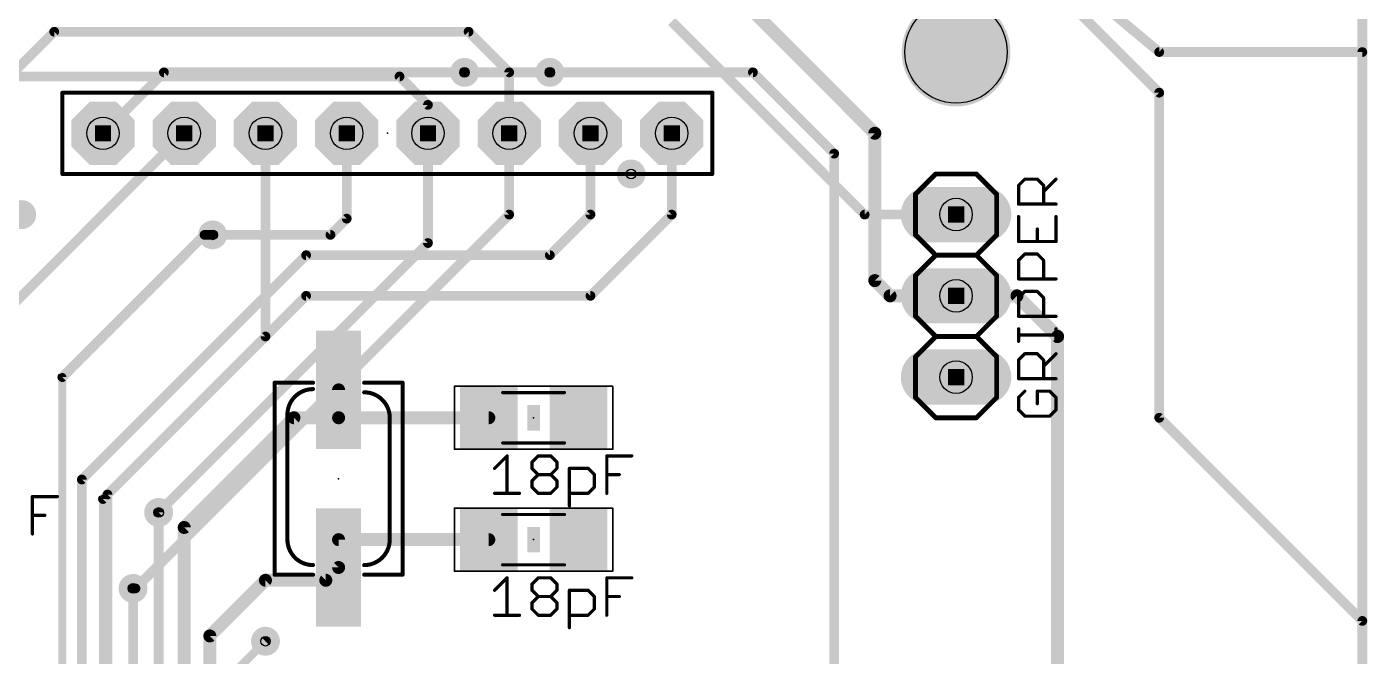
# Model space of a CAD drawing. Extents: x -1 to 156, y 2 to 108.
# Drawn here: x 114.46 to 156.36, y 64.94 to 84.61 of the extents above; entities that cross this region are included whole.
import ezdxf

# ---------------------------------------------------------------- set-up
doc = ezdxf.new("R2010")
doc.units = 0
for name, color, linetype in [('1', 22, 'CONTINUOUS'), ('16', 175, 'CONTINUOUS'), ('17', 82, 'CONTINUOUS'), ('18', 82, 'CONTINUOUS'), ('20', 7, 'CONTINUOUS'), ('21', 253, 'CONTINUOUS'), ('23', 7, 'CONTINUOUS'), ('27', 253, 'CONTINUOUS'), ('29', 253, 'CONTINUOUS'), ('30', 253, 'CONTINUOUS'), ('31', 253, 'CONTINUOUS'), ('35', 253, 'CONTINUOUS'), ('39', 22, 'CONTINUOUS'), ('44', 253, 'CONTINUOUS'), ('51', 253, 'CONTINUOUS')]:
    doc.layers.add(name, color=color, linetype=linetype)

# ---------------------------------------------------------------- blocks, each defined once
blk = doc.blocks.new('RECT')
blk.add_solid([(-0.5, -0.5), (0.5, -0.5), (-0.5, 0.5), (0.5, 0.5)])
blk = doc.blocks.new('OCTAGONP')
at = {"const_width": 0.5}
blk.add_lwpolyline([(-0.25, -0.1036), (-0.25, 0.1036), (-0.1036, 0.25), (0.1036, 0.25), (0.25, 0.1036), (0.25, -0.1036), (0.1036, -0.25), (-0.1036, -0.25), (-0.25, -0.1036), (-0.25, 0.1036)], dxfattribs=at)
blk = doc.blocks.new('LONGP100')
at = {"const_width": 1}
blk.add_lwpolyline([(-0.5, 0), (0.5, 0)], dxfattribs=at)
at = {"const_width": 0.5}
for points in [[(-0.5, 0.25, 1), (-0.5, -0.25)], [(0.5, -0.25, 1), (0.5, 0.25)]]:
    blk.add_lwpolyline(points, format="xyb", dxfattribs=at)
blk = doc.blocks.new('ROUNDV')
at = {"const_width": 0.5}
blk.add_lwpolyline([(0, -0.25, 1), (0, 0.25, 1), (0, -0.25)], format="xyb", dxfattribs=at)

msp = doc.modelspace()

# ---------------------------------------------------------------- linework, layer by layer
at = {"layer": '1'}
for points, const_width in [([(156.21, 105.41), (156.21, 10.16)], 0.3048), ([(140.6525, 78.74), (134.62, 84.7725)], 0.3048), ([(91.567, 83.058), (126.111, 83.058)], 0.3048), ([(126.111, 83.058), (127, 82.169)], 0.3048), ([(130.81, 83.185), (128.143, 83.185)], 0.3048), ([(127, 82.169), (127, 81.28)], 0.3048), ([(119.38, 81.28), (109.22, 71.12)], 0.3048), ([(124.46, 81.28), (124.46, 78.613)], 0.3048), ([(132.08, 81.28), (132.08, 78.74)], 0.3048), ([(134.62, 81.28), (134.62, 78.74)], 0.3048), ([(132.08, 78.74), (130.81, 77.47)], 0.3048), ([(134.62, 78.74), (132.08, 76.2)], 0.3048), ([(143.51, 78.74), (140.6525, 78.74)], 0.3048), ([(124.46, 78.613), (123.952, 78.105)], 0.3048), ([(123.952, 78.105), (120.269, 78.105)], 0.3048), ([(123.19, 77.47), (116.18, 70.46)], 0.3048), ([(130.81, 77.47), (123.19, 77.47)], 0.3048), ([(123.19, 76.2), (116.98, 69.99)], 0.3048), ([(132.08, 76.2), (123.19, 76.2)], 0.3048), ([(145.415, 76.2), (143.51, 76.2)], 0.4064), ([(146.685, 74.93), (145.415, 76.2)], 0.4064), ([(146.685, 74.93), (146.685, 59.055)], 0.4064), ([(124.206, 73.26), (124.206, 72.39)], 0.4064), ([(119.38, 68.961), (122.809, 72.39)], 0.4064), ([(122.809, 72.39), (124.206, 72.39)], 0.4064), ([(124.206, 72.39), (128.902, 72.39)], 0.4064), ([(116.18, 70.46), (116.18, 62.95)], 0.3048), ([(116.98, 69.99), (116.98, 62.95)], 0.3048), ([(118.58, 62.95), (118.58, 69.431)], 0.3048), ([(119.38, 62.95), (119.38, 68.961)], 0.4064), ([(124.206, 67.71), (124.206, 68.58)], 0.4064), ([(124.206, 68.58), (128.902, 68.58)], 0.4064), ([(123.806, 67.31), (124.206, 67.71)], 0.4064), ([(120.18, 65.57), (121.92, 67.31)], 0.4064), ([(121.92, 67.31), (123.806, 67.31)], 0.4064), ([(117.78, 62.95), (117.78, 67.056)], 0.3048), ([(120.18, 62.95), (120.18, 65.57)], 0.4064), ([(120.98, 64.465), (121.92, 65.405)], 0.254)]:
    msp.add_lwpolyline(points, dxfattribs=dict(at, const_width=const_width))
for points, const_width in [([(126.1649, 83.1119, 1), (126.0571, 83.0041)], 0.1524), ([(126.111, 82.9818, 1), (126.111, 83.1342)], 0.1524), ([(128.143, 83.2612, 1), (128.143, 83.1088)], 0.1524), ([(130.81, 83.1088, 1), (130.81, 83.2612)], 0.1524), ([(127.0762, 82.169, 1), (126.9238, 82.169)], 0.1524), ([(126.9461, 82.1151, 1), (127.0539, 82.2229)], 0.1524), ([(119.4339, 81.2261, 1), (119.3261, 81.3339)], 0.1524), ([(124.5362, 81.28, 1), (124.3838, 81.28)], 0.1524), ([(126.9238, 81.28, 1), (127.0762, 81.28)], 0.1524), ([(132.1562, 81.28, 1), (132.0038, 81.28)], 0.1524), ([(134.6962, 81.28, 1), (134.5438, 81.28)], 0.1524), ([(132.0038, 78.74, 1), (132.1562, 78.74)], 0.1524), ([(132.1339, 78.6861, 1), (132.0261, 78.7939)], 0.1524), ([(134.5438, 78.74, 1), (134.6962, 78.74)], 0.1524), ([(134.6739, 78.6861, 1), (134.5661, 78.7939)], 0.1524), ([(140.6525, 78.8162, 1), (140.6525, 78.6638)], 0.1524), ([(140.5986, 78.6861, 1), (140.7064, 78.7939)], 0.1524), ([(143.51, 78.6638, 1), (143.51, 78.8162)], 0.1524), ([(124.3838, 78.613, 1), (124.5362, 78.613)], 0.1524), ([(124.5139, 78.5591, 1), (124.4061, 78.6669)], 0.1524), ([(120.269, 78.1812, 1), (120.269, 78.0288)], 0.1524), ([(123.8981, 78.1589, 1), (124.0059, 78.0511)], 0.1524), ([(123.952, 78.0288, 1), (123.952, 78.1812)], 0.1524), ([(123.19, 77.5462, 1), (123.19, 77.3938)], 0.1524), ([(123.2439, 77.4161, 1), (123.1361, 77.5239)], 0.1524), ([(130.7561, 77.5239, 1), (130.8639, 77.4161)], 0.1524), ([(130.81, 77.3938, 1), (130.81, 77.5462)], 0.1524), ([(123.19, 76.2762, 1), (123.19, 76.1238)], 0.1524), ([(123.2439, 76.1461, 1), (123.1361, 76.2539)], 0.1524), ([(132.0261, 76.2539, 1), (132.1339, 76.1461)], 0.1524), ([(132.08, 76.1238, 1), (132.08, 76.2762)], 0.1524), ([(143.51, 76.3016, 1), (143.51, 76.0984)], 0.2032), ([(145.4868, 76.2718, 1), (145.3432, 76.1282)], 0.2032), ([(145.415, 76.0984, 1), (145.415, 76.3016)], 0.2032), ([(146.7866, 74.93, 1), (146.5834, 74.93)], 0.2032), ([(146.6132, 74.8582, 1), (146.7568, 75.0018)], 0.2032), ([(124.3076, 73.26, 1), (124.1044, 73.26)], 0.2032), ([(122.809, 72.4916, 1), (122.809, 72.2884)], 0.2032), ([(122.8808, 72.3182, 1), (122.7372, 72.4618)], 0.2032), ([(124.206, 72.4916, 1), (124.206, 72.2884)], 0.2032), ([(124.206, 72.2884, 1), (124.206, 72.4916)], 0.2032), ([(128.902, 72.2884, 1), (128.902, 72.4916)], 0.2032), ([(124.1044, 72.39, 1), (124.3076, 72.39)], 0.2032), ([(116.2562, 70.46, 1), (116.1038, 70.46)], 0.1524), ([(116.1261, 70.5139, 1), (116.2339, 70.4061)], 0.1524), ([(117.0562, 69.99, 1), (116.9038, 69.99)], 0.1524), ([(116.9261, 70.0439, 1), (117.0339, 69.9361)], 0.1524), ([(118.6562, 69.431, 1), (118.5038, 69.431)], 0.1524), ([(119.4816, 68.961, 1), (119.2784, 68.961)], 0.2032), ([(119.3082, 69.0328, 1), (119.4518, 68.8892)], 0.2032), ([(124.3076, 68.58, 1), (124.1044, 68.58)], 0.2032), ([(124.206, 68.6816, 1), (124.206, 68.4784)], 0.2032), ([(128.902, 68.4784, 1), (128.902, 68.6816)], 0.2032), ([(124.2778, 67.6382, 1), (124.1342, 67.7818)], 0.2032), ([(121.92, 67.4116, 1), (121.92, 67.2084)], 0.2032), ([(121.9918, 67.2382, 1), (121.8482, 67.3818)], 0.2032), ([(123.7342, 67.3818, 1), (123.8778, 67.2382)], 0.2032), ([(123.806, 67.2084, 1), (123.806, 67.4116)], 0.2032), ([(124.1044, 67.71, 1), (124.3076, 67.71)], 0.2032), ([(117.8562, 67.056, 1), (117.7038, 67.056)], 0.1524), ([(120.2816, 65.57, 1), (120.0784, 65.57)], 0.2032), ([(120.1082, 65.6418, 1), (120.2518, 65.4982)], 0.2032), ([(121.9649, 65.3601, 1), (121.8751, 65.4499)], 0.127)]:
    msp.add_lwpolyline(points, format="xyb", dxfattribs=dict(at, const_width=const_width))
at = {"layer": '16'}
for points, const_width in [([(142.24, 90.17), (149.86, 83.82)], 0.3048), ([(140.97, 81.28), (135.89, 86.36)], 0.4064), ([(115.316, 84.455), (113.919, 83.058)], 0.3048), ([(115.316, 84.455), (128.27, 84.455)], 0.3048), ([(128.27, 84.455), (129.54, 83.185)], 0.3048), ([(149.86, 83.82), (156.21, 83.82)], 0.3048), ([(156.21, 83.82), (156.21, 31.75)], 0.3048), ([(118.745, 83.185), (116.84, 81.28)], 0.3048), ([(128.143, 83.185), (118.745, 83.185)], 0.3048), ([(129.54, 83.185), (129.54, 81.28)], 0.3048), ([(137.16, 83.185), (130.81, 83.185)], 0.3048), ([(139.7, 80.645), (137.16, 83.185)], 0.3048), ([(121.92, 81.28), (121.92, 74.93)], 0.3048), ([(127, 77.851), (127, 81.28)], 0.3048), ([(129.54, 78.74), (129.54, 81.28)], 0.3048), ([(140.97, 76.6763), (140.97, 81.28)], 0.4064), ([(139.7, 52.07), (139.7, 80.645)], 0.3048), ([(129.54, 78.74), (117.856, 67.056)], 0.3048), ([(120.015, 78.105), (115.57, 73.66)], 0.3048), ([(118.58, 69.431), (127, 77.851)], 0.3048), ([(120.269, 78.105), (120.015, 78.105)], 0.3048), ([(141.4463, 76.2), (140.97, 76.6763)], 0.4064), ([(143.51, 76.2), (141.4463, 76.2)], 0.4064), ([(121.92, 74.93), (116.84, 69.85)], 0.3048), ([(115.57, 73.66), (115.57, 59.8488)], 0.254), ([(116.84, 69.85), (116.84, 59.8488)], 0.254), ([(117.856, 67.056), (117.78, 67.056)], 0.3048)]:
    msp.add_lwpolyline(points, dxfattribs=dict(at, const_width=const_width))
for points, const_width in [([(115.316, 84.5312, 1), (115.316, 84.3788)], 0.1524), ([(115.3699, 84.4011, 1), (115.2621, 84.5089)], 0.1524), ([(128.3239, 84.5089, 1), (128.2161, 84.4011)], 0.1524), ([(128.27, 84.3788, 1), (128.27, 84.5312)], 0.1524), ([(149.86, 83.8962, 1), (149.86, 83.7438)], 0.1524), ([(149.8112, 83.7615, 1), (149.9088, 83.8785)], 0.1524), ([(156.2862, 83.82, 1), (156.1338, 83.82)], 0.1524), ([(156.21, 83.7438, 1), (156.21, 83.8962)], 0.1524), ([(118.745, 83.2612, 1), (118.745, 83.1088)], 0.1524), ([(118.7989, 83.1311, 1), (118.6911, 83.2389)], 0.1524), ([(128.143, 83.1088, 1), (128.143, 83.2612)], 0.1524), ([(129.6162, 83.185, 1), (129.4638, 83.185)], 0.1524), ([(129.4861, 83.1311, 1), (129.5939, 83.2389)], 0.1524), ([(130.81, 83.2612, 1), (130.81, 83.1088)], 0.1524), ([(137.2139, 83.2389, 1), (137.1061, 83.1311)], 0.1524), ([(137.16, 83.1088, 1), (137.16, 83.2612)], 0.1524), ([(116.7861, 81.3339, 1), (116.8939, 81.2261)], 0.1524), ([(121.9962, 81.28, 1), (121.8438, 81.28)], 0.1524), ([(127.0762, 81.28, 1), (126.9238, 81.28)], 0.1524), ([(129.6162, 81.28, 1), (129.4638, 81.28)], 0.1524), ([(129.4638, 81.28, 1), (129.6162, 81.28)], 0.1524), ([(141.0716, 81.28, 1), (140.8684, 81.28)], 0.2032), ([(140.8982, 81.2082, 1), (141.0418, 81.3518)], 0.2032), ([(139.7762, 80.645, 1), (139.6238, 80.645)], 0.1524), ([(139.6461, 80.5911, 1), (139.7539, 80.6989)], 0.1524), ([(129.4638, 78.74, 1), (129.6162, 78.74)], 0.1524), ([(129.5939, 78.6861, 1), (129.4861, 78.7939)], 0.1524), ([(120.015, 78.1812, 1), (120.015, 78.0288)], 0.1524), ([(120.0689, 78.0511, 1), (119.9611, 78.1589)], 0.1524), ([(120.269, 78.0288, 1), (120.269, 78.1812)], 0.1524), ([(127.0539, 77.7971, 1), (126.9461, 77.9049)], 0.1524), ([(126.9238, 77.851, 1), (127.0762, 77.851)], 0.1524), ([(141.0418, 76.7481, 1), (140.8982, 76.6044)], 0.2032), ([(140.8684, 76.6763, 1), (141.0716, 76.6763)], 0.2032), ([(141.4463, 76.3016, 1), (141.4463, 76.0984)], 0.2032), ([(141.3744, 76.1282, 1), (141.5181, 76.2718)], 0.2032), ([(143.51, 76.0984, 1), (143.51, 76.3016)], 0.2032), ([(121.9739, 74.8761, 1), (121.8661, 74.9839)], 0.1524), ([(121.8438, 74.93, 1), (121.9962, 74.93)], 0.1524), ([(115.5161, 73.7139, 1), (115.6239, 73.6061)], 0.1524), ([(115.6335, 73.66, 1), (115.5065, 73.66)], 0.127), ([(116.7861, 69.9039, 1), (116.8939, 69.7961)], 0.1524), ([(116.9035, 69.85, 1), (116.7765, 69.85)], 0.127), ([(118.5261, 69.4849, 1), (118.6339, 69.3771)], 0.1524), ([(117.78, 67.1322, 1), (117.78, 66.9798)], 0.1524), ([(117.8021, 67.1099, 1), (117.9099, 67.0021)], 0.1524), ([(117.856, 66.9798, 1), (117.856, 67.1322)], 0.1524)]:
    msp.add_lwpolyline(points, format="xyb", dxfattribs=dict(at, const_width=const_width))
at = {"layer": '20', "const_width": 0.3048}
for points in [[(149.86, 82.55), (142.24, 90.17)], [(149.86, 72.39), (149.86, 82.55)], [(156.21, 66.04), (149.86, 72.39)], [(156.21, 50.8), (156.21, 66.04)]]:
    msp.add_lwpolyline(points, dxfattribs=at)
at = {"layer": '20', "const_width": 0.1524}
for points in [[(149.9362, 82.55, 1), (149.7838, 82.55)], [(149.8061, 82.4961, 1), (149.9139, 82.6039)], [(149.9139, 72.4439, 1), (149.8061, 72.3361)], [(149.7838, 72.39, 1), (149.9362, 72.39)], [(156.2862, 66.04, 1), (156.1338, 66.04)], [(156.1561, 65.9861, 1), (156.2639, 66.0939)]]:
    msp.add_lwpolyline(points, format="xyb", dxfattribs=at)
at = {"layer": '20'}
msp.add_circle((143.51, 83.82), 1.6, dxfattribs=at)
at = {"layer": '21'}
for points, const_width in [([(115.57, 80.01), (115.57, 82.55)], 0.127), ([(115.57, 82.55), (135.89, 82.55)], 0.127), ([(135.89, 82.55), (135.89, 80.01)], 0.127), ([(135.89, 80.01), (115.57, 80.01)], 0.127), ([(142.24, 79.375), (142.875, 80.01)], 0.1524), ([(142.875, 80.01), (144.145, 80.01)], 0.1524), ([(144.145, 80.01), (144.78, 79.375)], 0.1524), ([(142.24, 78.105), (142.24, 79.375)], 0.1524), ([(144.78, 79.375), (144.78, 78.105)], 0.1524), ([(142.875, 77.47), (142.24, 78.105)], 0.1524), ([(144.78, 78.105), (144.145, 77.47)], 0.1524), ([(142.24, 76.835), (142.875, 77.47)], 0.1524), ([(142.875, 77.47), (144.145, 77.47)], 0.1524), ([(144.145, 77.47), (144.78, 76.835)], 0.1524), ([(142.24, 75.565), (142.24, 76.835)], 0.1524), ([(144.78, 76.835), (144.78, 75.565)], 0.1524), ([(142.875, 74.93), (142.24, 75.565)], 0.1524), ([(144.78, 75.565), (144.145, 74.93)], 0.1524), ([(142.24, 74.295), (142.875, 74.93)], 0.1524), ([(142.875, 74.93), (144.145, 74.93)], 0.1524), ([(144.145, 74.93), (144.78, 74.295)], 0.1524), ([(142.24, 73.025), (142.24, 74.295)], 0.1524), ([(144.78, 74.295), (144.78, 73.025)], 0.1524), ([(122.206, 67.485), (122.206, 73.485)], 0.127), ([(122.206, 73.485), (123.406, 73.485)], 0.127), ([(125.006, 73.485), (126.206, 73.485)], 0.127), ([(126.206, 73.485), (126.206, 67.485)], 0.127), ([(142.24, 73.025), (142.875, 72.39)], 0.1524), ([(144.145, 72.39), (144.78, 73.025)], 0.1524), ([(122.606, 68.585), (122.606, 72.485)], 0.127), ([(125.806, 72.385), (125.806, 68.585)], 0.127), ([(142.875, 72.39), (144.145, 72.39)], 0.1524), ([(123.406, 67.485), (122.206, 67.485)], 0.127), ([(126.206, 67.485), (125.006, 67.485)], 0.127)]:
    msp.add_lwpolyline(points, dxfattribs=dict(at, const_width=const_width))
for points, const_width in [([(115.57, 82.5817, 1), (115.57, 82.5182)], 0.0635), ([(115.6018, 82.55, 1), (115.5383, 82.55)], 0.0635), ([(135.9218, 82.55, 1), (135.8583, 82.55)], 0.0635), ([(135.89, 82.5182, 1), (135.89, 82.5817)], 0.0635), ([(115.57, 80.0418, 1), (115.57, 79.9783)], 0.0635), ([(115.5383, 80.01, 1), (115.6018, 80.01)], 0.0635), ([(135.8583, 80.01, 1), (135.9218, 80.01)], 0.0635), ([(135.89, 79.9783, 1), (135.89, 80.0418)], 0.0635), ([(142.875, 80.0481, 1), (142.875, 79.9719)], 0.0762), ([(142.9019, 79.9831, 1), (142.8481, 80.0369)], 0.0762), ([(144.1719, 80.0369, 1), (144.1181, 79.9831)], 0.0762), ([(144.145, 79.9719, 1), (144.145, 80.0481)], 0.0762), ([(142.2781, 79.375, 1), (142.2019, 79.375)], 0.0762), ([(142.2131, 79.4019, 1), (142.2669, 79.3481)], 0.0762), ([(144.8181, 79.375, 1), (144.7419, 79.375)], 0.0762), ([(144.7531, 79.3481, 1), (144.8069, 79.4019)], 0.0762), ([(142.2019, 78.105, 1), (142.2781, 78.105)], 0.0762), ([(142.2669, 78.1319, 1), (142.2131, 78.0781)], 0.0762), ([(144.7419, 78.105, 1), (144.8181, 78.105)], 0.0762), ([(144.8069, 78.0781, 1), (144.7531, 78.1319)], 0.0762), ([(142.875, 77.5081, 1), (142.875, 77.4319)], 0.0762), ([(142.9019, 77.4431, 1), (142.8481, 77.4969)], 0.0762), ([(142.8481, 77.4431, 1), (142.9019, 77.4969)], 0.0762), ([(144.1719, 77.4969, 1), (144.1181, 77.4431)], 0.0762), ([(144.1181, 77.4969, 1), (144.1719, 77.4431)], 0.0762), ([(144.145, 77.4319, 1), (144.145, 77.5081)], 0.0762), ([(142.2781, 76.835, 1), (142.2019, 76.835)], 0.0762), ([(142.2131, 76.8619, 1), (142.2669, 76.8081)], 0.0762), ([(144.8181, 76.835, 1), (144.7419, 76.835)], 0.0762), ([(144.7531, 76.8081, 1), (144.8069, 76.8619)], 0.0762), ([(142.2019, 75.565, 1), (142.2781, 75.565)], 0.0762), ([(142.2669, 75.5919, 1), (142.2131, 75.5381)], 0.0762), ([(144.7419, 75.565, 1), (144.8181, 75.565)], 0.0762), ([(144.8069, 75.5381, 1), (144.7531, 75.5919)], 0.0762), ([(142.875, 74.9681, 1), (142.875, 74.8919)], 0.0762), ([(142.9019, 74.9031, 1), (142.8481, 74.9569)], 0.0762), ([(142.8481, 74.9031, 1), (142.9019, 74.9569)], 0.0762), ([(144.1719, 74.9569, 1), (144.1181, 74.9031)], 0.0762), ([(144.1181, 74.9569, 1), (144.1719, 74.9031)], 0.0762), ([(144.145, 74.8919, 1), (144.145, 74.9681)], 0.0762), ([(142.2781, 74.295, 1), (142.2019, 74.295)], 0.0762), ([(142.2131, 74.3219, 1), (142.2669, 74.2681)], 0.0762), ([(144.8181, 74.295, 1), (144.7419, 74.295)], 0.0762), ([(144.7531, 74.2681, 1), (144.8069, 74.3219)], 0.0762), ([(122.206, 73.5168, 1), (122.206, 73.4532)], 0.0635), ([(122.2378, 73.485, 1), (122.1743, 73.485)], 0.0635), ([(123.406, 73.285, 0.4142), (122.606, 72.485)], 0.127), ([(123.406, 73.4532, 1), (123.406, 73.5168)], 0.0635), ([(123.406, 73.2532, 1), (123.406, 73.3167)], 0.0635), ([(125.006, 73.5168, 1), (125.006, 73.4532)], 0.0635), ([(126.2378, 73.485, 1), (126.1743, 73.485)], 0.0635), ([(126.206, 73.4532, 1), (126.206, 73.5168)], 0.0635), ([(125.006, 73.2168, 1), (125.006, 73.1532)], 0.0635), ([(125.806, 72.385, 0.4142), (125.006, 73.185)], 0.127), ([(142.2019, 73.025, 1), (142.2781, 73.025)], 0.0762), ([(142.2669, 73.0519, 1), (142.2131, 72.9981)], 0.0762), ([(144.7419, 73.025, 1), (144.8181, 73.025)], 0.0762), ([(144.8069, 72.9981, 1), (144.7531, 73.0519)], 0.0762), ([(122.6378, 72.485, 1), (122.5743, 72.485)], 0.0635), ([(122.5743, 72.485, 1), (122.6378, 72.485)], 0.0635), ([(125.8378, 72.385, 1), (125.7743, 72.385)], 0.0635), ([(125.7743, 72.385, 1), (125.8378, 72.385)], 0.0635), ([(142.875, 72.4281, 1), (142.875, 72.3519)], 0.0762), ([(142.8481, 72.3631, 1), (142.9019, 72.4169)], 0.0762), ([(144.1181, 72.4169, 1), (144.1719, 72.3631)], 0.0762), ([(144.145, 72.3519, 1), (144.145, 72.4281)], 0.0762), ([(122.606, 68.585, 0.4142), (123.406, 67.785)], 0.127), ([(122.6378, 68.585, 1), (122.5743, 68.585)], 0.0635), ([(122.5743, 68.585, 1), (122.6378, 68.585)], 0.0635), ([(125.006, 67.785, 0.4142), (125.806, 68.585)], 0.127), ([(125.8378, 68.585, 1), (125.7743, 68.585)], 0.0635), ([(125.7743, 68.585, 1), (125.8378, 68.585)], 0.0635), ([(122.206, 67.5168, 1), (122.206, 67.4532)], 0.0635), ([(122.1743, 67.485, 1), (122.2378, 67.485)], 0.0635), ([(123.406, 67.7532, 1), (123.406, 67.8167)], 0.0635), ([(123.406, 67.4532, 1), (123.406, 67.5168)], 0.0635), ([(125.006, 67.5168, 1), (125.006, 67.4532)], 0.0635), ([(125.006, 67.8167, 1), (125.006, 67.7532)], 0.0635), ([(126.1743, 67.485, 1), (126.2378, 67.485)], 0.0635), ([(126.206, 67.4532, 1), (126.206, 67.5168)], 0.0635)]:
    msp.add_lwpolyline(points, format="xyb", dxfattribs=dict(at, const_width=const_width))
at = {"layer": '23'}
for p in [(125.73, 81.28), (143.51, 76.2), (130.302, 72.39), (124.206, 70.485), (130.302, 68.58)]:
    msp.add_point(p, dxfattribs=at)
at = {"layer": '27', "const_width": 0.1016}
for points in [[(145.4648, 79.6521), (145.6597, 79.847)], [(145.4648, 79.0674), (145.4648, 79.6521)], [(145.6597, 79.847), (146.0495, 79.847)], [(146.0495, 79.847), (146.2444, 79.6521)], [(146.2444, 79.4572), (146.6342, 79.847)], [(146.2444, 79.6521), (146.2444, 79.0674)], [(146.6342, 79.0674), (145.4648, 79.0674)], [(145.4648, 78.6776), (145.4648, 77.898)], [(146.6342, 77.898), (146.6342, 78.6776)], [(145.4648, 77.898), (146.6342, 77.898)], [(146.0495, 77.898), (146.0495, 78.2878)], [(145.4648, 77.3133), (145.6597, 77.5082)], [(145.6597, 77.5082), (146.0495, 77.5082)], [(146.0495, 77.5082), (146.2444, 77.3133)], [(145.4648, 76.7286), (145.4648, 77.3133)], [(146.2444, 77.3133), (146.2444, 76.7286)], [(146.6342, 76.7286), (145.4648, 76.7286)], [(145.4648, 76.1439), (145.6597, 76.3388)], [(145.6597, 76.3388), (146.0495, 76.3388)], [(146.0495, 76.3388), (146.2444, 76.1439)], [(145.4648, 75.5592), (145.4648, 76.1439)], [(146.2444, 76.1439), (146.2444, 75.5592)], [(146.6342, 75.5592), (145.4648, 75.5592)], [(145.4648, 74.7796), (145.4648, 75.1694)], [(146.6342, 74.9745), (145.4648, 74.9745)], [(146.6342, 74.7796), (146.6342, 75.1694)], [(145.4648, 74.1949), (145.6597, 74.3898)], [(145.4648, 73.6102), (145.4648, 74.1949)], [(145.6597, 74.3898), (146.0495, 74.3898)], [(146.0495, 74.3898), (146.2444, 74.1949)], [(146.2444, 74), (146.6342, 74.3898)], [(146.2444, 74.1949), (146.2444, 73.6102)], [(146.6342, 73.6102), (145.4648, 73.6102)], [(145.6597, 73.2204), (145.4648, 73.0255)], [(145.4648, 73.0255), (145.4648, 72.6357)], [(146.4393, 73.2204), (146.0495, 73.2204)], [(146.0495, 73.2204), (146.0495, 72.8306)], [(146.6342, 73.0255), (146.4393, 73.2204)], [(146.6342, 72.6357), (146.6342, 73.0255)], [(145.4648, 72.6357), (145.6597, 72.4408)], [(146.4393, 72.4408), (146.6342, 72.6357)], [(145.6597, 72.4408), (146.4393, 72.4408)], [(129.0828, 70.8074), (129.4726, 71.1972)], [(129.4726, 71.1972), (129.4726, 70.0278)], [(130.2522, 71.0023), (130.4471, 71.1972)], [(130.4471, 71.1972), (130.8369, 71.1972)], [(130.8369, 71.1972), (131.0318, 71.0023)], [(132.591, 70.0278), (132.591, 71.1972)], [(132.591, 71.1972), (133.3706, 71.1972)], [(130.2522, 70.8074), (130.2522, 71.0023)], [(130.4471, 70.6125), (130.2522, 70.8074)], [(131.0318, 70.8074), (130.8369, 70.6125)], [(131.0318, 71.0023), (131.0318, 70.8074)], [(131.4216, 69.638), (131.4216, 70.8074)], [(131.4216, 70.8074), (132.0063, 70.8074)], [(132.0063, 70.8074), (132.2012, 70.6125)], [(130.2522, 70.4176), (130.4471, 70.6125)], [(130.2522, 70.2227), (130.2522, 70.4176)], [(130.4471, 70.6125), (130.8369, 70.6125)], [(130.8369, 70.6125), (131.0318, 70.4176)], [(131.0318, 70.4176), (131.0318, 70.2227)], [(132.2012, 70.6125), (132.2012, 70.2227)], [(132.591, 70.6125), (132.9808, 70.6125)], [(129.0828, 70.0278), (129.8624, 70.0278)], [(130.4471, 70.0278), (130.2522, 70.2227)], [(130.8369, 70.0278), (130.4471, 70.0278)], [(131.0318, 70.2227), (130.8369, 70.0278)], [(132.0063, 70.0278), (131.4216, 70.0278)], [(132.2012, 70.2227), (132.0063, 70.0278)], [(114.6337, 68.7578), (114.6337, 69.9272)], [(114.6337, 69.9272), (115.4133, 69.9272)], [(114.6337, 69.3425), (115.0235, 69.3425)], [(129.0828, 66.9974), (129.4726, 67.3872)], [(129.4726, 67.3872), (129.4726, 66.2178)], [(130.2522, 67.1923), (130.4471, 67.3872)], [(130.2522, 66.9974), (130.2522, 67.1923)], [(130.4471, 66.8025), (130.2522, 66.9974)], [(130.4471, 67.3872), (130.8369, 67.3872)], [(130.8369, 67.3872), (131.0318, 67.1923)], [(131.0318, 66.9974), (130.8369, 66.8025)], [(131.0318, 67.1923), (131.0318, 66.9974)], [(131.4216, 65.828), (131.4216, 66.9974)], [(131.4216, 66.9974), (132.0063, 66.9974)], [(132.0063, 66.9974), (132.2012, 66.8025)], [(132.591, 66.2178), (132.591, 67.3872)], [(132.591, 67.3872), (133.3706, 67.3872)], [(130.2522, 66.6076), (130.4471, 66.8025)], [(130.2522, 66.4127), (130.2522, 66.6076)], [(130.4471, 66.8025), (130.8369, 66.8025)], [(130.8369, 66.8025), (131.0318, 66.6076)], [(131.0318, 66.6076), (131.0318, 66.4127)], [(132.2012, 66.8025), (132.2012, 66.4127)], [(132.591, 66.8025), (132.9808, 66.8025)], [(129.0828, 66.2178), (129.8624, 66.2178)], [(130.4471, 66.2178), (130.2522, 66.4127)], [(130.8369, 66.2178), (130.4471, 66.2178)], [(131.0318, 66.4127), (130.8369, 66.2178)], [(132.0063, 66.2178), (131.4216, 66.2178)], [(132.2012, 66.4127), (132.0063, 66.2178)]]:
    msp.add_lwpolyline(points, dxfattribs=at)
at = {"layer": '27', "const_width": 0.0508}
for points in [[(145.4902, 79.6521, 1), (145.4394, 79.6521)], [(145.4468, 79.67, 1), (145.4828, 79.6341)], [(145.6597, 79.8724, 1), (145.6597, 79.8216)], [(145.6777, 79.829, 1), (145.6417, 79.8649)], [(146.0675, 79.8649, 1), (146.0315, 79.829)], [(146.0495, 79.8216, 1), (146.0495, 79.8724)], [(146.2698, 79.6521, 1), (146.219, 79.6521)], [(146.2264, 79.6341, 1), (146.2624, 79.67)], [(146.6522, 79.829, 1), (146.6162, 79.8649)], [(146.2264, 79.4751, 1), (146.2624, 79.4392)], [(145.4648, 79.0928, 1), (145.4648, 79.042)], [(145.4394, 79.0674, 1), (145.4902, 79.0674)], [(146.219, 79.0674, 1), (146.2698, 79.0674)], [(146.6342, 79.042, 1), (146.6342, 79.0928)], [(145.4902, 78.6776, 1), (145.4394, 78.6776)], [(146.6596, 78.6776, 1), (146.6088, 78.6776)], [(145.4648, 77.9234, 1), (145.4648, 77.8726)], [(146.0749, 78.2878, 1), (146.0241, 78.2878)], [(146.6342, 77.8726, 1), (146.6342, 77.9234)], [(145.4394, 77.898, 1), (145.4902, 77.898)], [(145.6597, 77.5336, 1), (145.6597, 77.4828)], [(145.6777, 77.4902, 1), (145.6417, 77.5261)], [(146.0241, 77.898, 1), (146.0749, 77.898)], [(146.0675, 77.5261, 1), (146.0315, 77.4902)], [(146.0495, 77.4828, 1), (146.0495, 77.5336)], [(146.6088, 77.898, 1), (146.6596, 77.898)], [(145.4902, 77.3133, 1), (145.4394, 77.3133)], [(145.4468, 77.3312, 1), (145.4828, 77.2953)], [(146.2698, 77.3133, 1), (146.219, 77.3133)], [(146.2264, 77.2953, 1), (146.2624, 77.3312)], [(145.4648, 76.754, 1), (145.4648, 76.7032)], [(145.4394, 76.7286, 1), (145.4902, 76.7286)], [(146.219, 76.7286, 1), (146.2698, 76.7286)], [(146.6342, 76.7032, 1), (146.6342, 76.754)], [(145.6597, 76.3642, 1), (145.6597, 76.3134)], [(145.6777, 76.3208, 1), (145.6417, 76.3567)], [(146.0675, 76.3567, 1), (146.0315, 76.3208)], [(146.0495, 76.3134, 1), (146.0495, 76.3642)], [(145.4902, 76.1439, 1), (145.4394, 76.1439)], [(145.4468, 76.1618, 1), (145.4828, 76.1259)], [(146.2698, 76.1439, 1), (146.219, 76.1439)], [(146.2264, 76.1259, 1), (146.2624, 76.1618)], [(145.4648, 75.5846, 1), (145.4648, 75.5338)], [(145.4394, 75.5592, 1), (145.4902, 75.5592)], [(146.219, 75.5592, 1), (146.2698, 75.5592)], [(146.6342, 75.5338, 1), (146.6342, 75.5846)], [(145.4902, 75.1694, 1), (145.4394, 75.1694)], [(145.4648, 74.9999, 1), (145.4648, 74.9491)], [(146.6596, 75.1694, 1), (146.6088, 75.1694)], [(146.6342, 74.9491, 1), (146.6342, 74.9999)], [(145.4394, 74.7796, 1), (145.4902, 74.7796)], [(146.6088, 74.7796, 1), (146.6596, 74.7796)], [(145.4468, 74.2129, 1), (145.4828, 74.1769)], [(145.4902, 74.1949, 1), (145.4394, 74.1949)], [(145.6597, 74.4152, 1), (145.6597, 74.3644)], [(145.6777, 74.3718, 1), (145.6417, 74.4078)], [(146.0675, 74.4078, 1), (146.0315, 74.3718)], [(146.0495, 74.3644, 1), (146.0495, 74.4152)], [(146.2698, 74.1949, 1), (146.219, 74.1949)], [(146.2264, 74.1769, 1), (146.2624, 74.2129)], [(146.6522, 74.3718, 1), (146.6162, 74.4078)], [(146.2264, 74.018, 1), (146.2624, 73.982)], [(145.4648, 73.6356, 1), (145.4648, 73.5848)], [(145.4394, 73.6102, 1), (145.4902, 73.6102)], [(146.219, 73.6102, 1), (146.2698, 73.6102)], [(146.6342, 73.5848, 1), (146.6342, 73.6356)], [(145.4468, 73.0435, 1), (145.4828, 73.0075)], [(145.4902, 73.0255, 1), (145.4394, 73.0255)], [(145.6777, 73.2024, 1), (145.6417, 73.2384)], [(146.0495, 73.2458, 1), (146.0495, 73.195)], [(146.0749, 73.2204, 1), (146.0241, 73.2204)], [(146.4573, 73.2384, 1), (146.4213, 73.2024)], [(146.4393, 73.195, 1), (146.4393, 73.2458)], [(146.6596, 73.0255, 1), (146.6088, 73.0255)], [(146.6162, 73.0075, 1), (146.6522, 73.0435)], [(145.4828, 72.6537, 1), (145.4468, 72.6177)], [(145.4394, 72.6357, 1), (145.4902, 72.6357)], [(146.0241, 72.8306, 1), (146.0749, 72.8306)], [(146.6088, 72.6357, 1), (146.6596, 72.6357)], [(146.6522, 72.6177, 1), (146.6162, 72.6537)], [(145.6597, 72.4662, 1), (145.6597, 72.4154)], [(145.6417, 72.4228, 1), (145.6777, 72.4588)], [(146.4213, 72.4588, 1), (146.4573, 72.4228)], [(146.4393, 72.4154, 1), (146.4393, 72.4662)], [(129.498, 71.1972, 1), (129.4472, 71.1972)], [(129.4906, 71.1792, 1), (129.4546, 71.2152)], [(130.4471, 71.2226, 1), (130.4471, 71.1718)], [(130.4651, 71.1792, 1), (130.4291, 71.2152)], [(130.8549, 71.2152, 1), (130.8189, 71.1792)], [(130.8369, 71.1718, 1), (130.8369, 71.2226)], [(132.6164, 71.1972, 1), (132.5656, 71.1972)], [(132.591, 71.2226, 1), (132.591, 71.1718)], [(133.3706, 71.1718, 1), (133.3706, 71.2226)], [(129.0648, 70.8254, 1), (129.1008, 70.7894)], [(130.2342, 71.0203, 1), (130.2702, 70.9843)], [(130.2702, 70.8254, 1), (130.2342, 70.7894)], [(130.2776, 71.0023, 1), (130.2268, 71.0023)], [(130.2268, 70.8074, 1), (130.2776, 70.8074)], [(131.0572, 71.0023, 1), (131.0064, 71.0023)], [(131.0064, 70.8074, 1), (131.0572, 70.8074)], [(131.0138, 70.9843, 1), (131.0498, 71.0203)], [(131.0498, 70.7894, 1), (131.0138, 70.8254)], [(131.447, 70.8074, 1), (131.3962, 70.8074)], [(131.4216, 70.8328, 1), (131.4216, 70.782)], [(132.0243, 70.8254, 1), (131.9883, 70.7894)], [(132.0063, 70.782, 1), (132.0063, 70.8328)], [(130.2342, 70.4356, 1), (130.2702, 70.3996)], [(130.2776, 70.4176, 1), (130.2268, 70.4176)], [(130.4471, 70.6379, 1), (130.4471, 70.5871)], [(130.4651, 70.5945, 1), (130.4291, 70.6305)], [(130.4291, 70.5945, 1), (130.4651, 70.6305)], [(130.8549, 70.6305, 1), (130.8189, 70.5945)], [(130.8189, 70.6305, 1), (130.8549, 70.5945)], [(130.8369, 70.5871, 1), (130.8369, 70.6379)], [(131.0572, 70.4176, 1), (131.0064, 70.4176)], [(131.0138, 70.3996, 1), (131.0498, 70.4356)], [(132.2266, 70.6125, 1), (132.1758, 70.6125)], [(132.1832, 70.5945, 1), (132.2192, 70.6305)], [(132.591, 70.6379, 1), (132.591, 70.5871)], [(132.9808, 70.5871, 1), (132.9808, 70.6379)], [(129.0828, 70.0532, 1), (129.0828, 70.0024)], [(129.4472, 70.0278, 1), (129.498, 70.0278)], [(129.8624, 70.0024, 1), (129.8624, 70.0532)], [(130.2702, 70.2407, 1), (130.2342, 70.2047)], [(130.2268, 70.2227, 1), (130.2776, 70.2227)], [(130.4471, 70.0532, 1), (130.4471, 70.0024)], [(130.4291, 70.0098, 1), (130.4651, 70.0458)], [(130.8189, 70.0458, 1), (130.8549, 70.0098)], [(130.8369, 70.0024, 1), (130.8369, 70.0532)], [(131.0064, 70.2227, 1), (131.0572, 70.2227)], [(131.0498, 70.2047, 1), (131.0138, 70.2407)], [(131.4216, 70.0532, 1), (131.4216, 70.0024)], [(131.9883, 70.0458, 1), (132.0243, 70.0098)], [(132.0063, 70.0024, 1), (132.0063, 70.0532)], [(132.1758, 70.2227, 1), (132.2266, 70.2227)], [(132.2192, 70.2047, 1), (132.1832, 70.2407)], [(132.5656, 70.0278, 1), (132.6164, 70.0278)], [(114.6591, 69.9272, 1), (114.6083, 69.9272)], [(114.6337, 69.9526, 1), (114.6337, 69.9018)], [(115.4133, 69.9018, 1), (115.4133, 69.9526)], [(131.3962, 69.638, 1), (131.447, 69.638)], [(114.6337, 69.3679, 1), (114.6337, 69.3171)], [(115.0235, 69.3171, 1), (115.0235, 69.3679)], [(114.6083, 68.7578, 1), (114.6591, 68.7578)], [(129.498, 67.3872, 1), (129.4472, 67.3872)], [(129.4906, 67.3692, 1), (129.4546, 67.4052)], [(130.2342, 67.2103, 1), (130.2702, 67.1743)], [(130.2702, 67.0154, 1), (130.2342, 66.9794)], [(130.2776, 67.1923, 1), (130.2268, 67.1923)], [(130.4471, 67.4126, 1), (130.4471, 67.3618)], [(130.4651, 67.3692, 1), (130.4291, 67.4052)], [(130.8549, 67.4052, 1), (130.8189, 67.3692)], [(130.8369, 67.3618, 1), (130.8369, 67.4126)], [(131.0572, 67.1923, 1), (131.0064, 67.1923)], [(131.0138, 67.1743, 1), (131.0498, 67.2103)], [(131.0498, 66.9794, 1), (131.0138, 67.0154)], [(131.447, 66.9974, 1), (131.3962, 66.9974)], [(131.4216, 67.0228, 1), (131.4216, 66.972)], [(132.0243, 67.0154, 1), (131.9883, 66.9794)], [(132.0063, 66.972, 1), (132.0063, 67.0228)], [(132.6164, 67.3872, 1), (132.5656, 67.3872)], [(132.591, 67.4126, 1), (132.591, 67.3618)], [(133.3706, 67.3618, 1), (133.3706, 67.4126)], [(129.0648, 67.0154, 1), (129.1008, 66.9794)], [(130.2342, 66.6256, 1), (130.2702, 66.5896)], [(130.2268, 66.9974, 1), (130.2776, 66.9974)], [(130.2776, 66.6076, 1), (130.2268, 66.6076)], [(130.4471, 66.8279, 1), (130.4471, 66.7771)], [(130.4651, 66.7845, 1), (130.4291, 66.8205)], [(130.4291, 66.7845, 1), (130.4651, 66.8205)], [(130.8549, 66.8205, 1), (130.8189, 66.7845)], [(130.8189, 66.8205, 1), (130.8549, 66.7845)], [(130.8369, 66.7771, 1), (130.8369, 66.8279)], [(131.0064, 66.9974, 1), (131.0572, 66.9974)], [(131.0572, 66.6076, 1), (131.0064, 66.6076)], [(131.0138, 66.5896, 1), (131.0498, 66.6256)], [(132.2266, 66.8025, 1), (132.1758, 66.8025)], [(132.1832, 66.7845, 1), (132.2192, 66.8205)], [(132.591, 66.8279, 1), (132.591, 66.7771)], [(132.9808, 66.7771, 1), (132.9808, 66.8279)], [(129.0828, 66.2432, 1), (129.0828, 66.1924)], [(129.4472, 66.2178, 1), (129.498, 66.2178)], [(129.8624, 66.1924, 1), (129.8624, 66.2432)], [(130.2702, 66.4307, 1), (130.2342, 66.3947)], [(130.2268, 66.4127, 1), (130.2776, 66.4127)], [(130.4471, 66.2432, 1), (130.4471, 66.1924)], [(130.4291, 66.1998, 1), (130.4651, 66.2358)], [(130.8189, 66.2358, 1), (130.8549, 66.1998)], [(130.8369, 66.1924, 1), (130.8369, 66.2432)], [(131.0064, 66.4127, 1), (131.0572, 66.4127)], [(131.0498, 66.3947, 1), (131.0138, 66.4307)], [(131.4216, 66.2432, 1), (131.4216, 66.1924)], [(131.9883, 66.2358, 1), (132.0243, 66.1998)], [(132.0063, 66.1924, 1), (132.0063, 66.2432)], [(132.1758, 66.4127, 1), (132.2266, 66.4127)], [(132.2192, 66.3947, 1), (132.1832, 66.4307)], [(132.5656, 66.2178, 1), (132.6164, 66.2178)], [(131.3962, 65.828, 1), (131.447, 65.828)]]:
    msp.add_lwpolyline(points, format="xyb", dxfattribs=at)
at = {"layer": '29', "const_width": 1.7016}
msp.add_lwpolyline([(143.51, 82.9692, 1), (143.51, 84.6708, 1), (143.51, 82.9692)], format="xyb", dxfattribs=at)
at = {"layer": '30', "const_width": 1.7016}
msp.add_lwpolyline([(143.51, 82.9692, 1), (143.51, 84.6708, 1), (143.51, 82.9692)], format="xyb", dxfattribs=at)
at = {"layer": '39', "const_width": 0.0508}
for points in [[(127.829, 73.373), (132.775, 73.373)], [(127.829, 71.407), (127.829, 73.373)], [(132.775, 73.373), (132.775, 71.407)], [(132.775, 71.407), (127.829, 71.407)], [(127.829, 69.563), (132.775, 69.563)], [(127.829, 67.597), (127.829, 69.563)], [(132.775, 69.563), (132.775, 67.597)], [(132.775, 67.597), (127.829, 67.597)]]:
    msp.add_lwpolyline(points, dxfattribs=at)
at = {"layer": '39', "const_width": 0.0254}
for points in [[(127.829, 73.3857, 1), (127.829, 73.3603)], [(127.8417, 73.373, 1), (127.8163, 73.373)], [(132.7877, 73.373, 1), (132.7623, 73.373)], [(132.775, 73.3603, 1), (132.775, 73.3857)], [(127.829, 71.4197, 1), (127.829, 71.3943)], [(127.8163, 71.407, 1), (127.8417, 71.407)], [(132.7623, 71.407, 1), (132.7877, 71.407)], [(132.775, 71.3943, 1), (132.775, 71.4197)], [(127.829, 69.5757, 1), (127.829, 69.5503)], [(127.8417, 69.563, 1), (127.8163, 69.563)], [(132.7877, 69.563, 1), (132.7623, 69.563)], [(132.775, 69.5503, 1), (132.775, 69.5757)], [(127.829, 67.6097, 1), (127.829, 67.5843)], [(127.8163, 67.597, 1), (127.8417, 67.597)], [(132.7623, 67.597, 1), (132.7877, 67.597)], [(132.775, 67.5843, 1), (132.775, 67.6097)]]:
    msp.add_lwpolyline(points, format="xyb", dxfattribs=at)
at = {"layer": '44'}
for centre, radius in [((128.143, 83.185), 0.15), ((130.81, 83.185), 0.15), ((116.84, 81.28), 0.508), ((119.38, 81.28), 0.508), ((121.92, 81.28), 0.508), ((124.46, 81.28), 0.508), ((127, 81.28), 0.508), ((129.54, 81.28), 0.508), ((132.08, 81.28), 0.508), ((134.62, 81.28), 0.508), ((133.35, 80.01), 0.15), ((143.51, 78.74), 0.508), ((120.269, 78.105), 0.15), ((143.51, 76.2), 0.508), ((143.51, 73.66), 0.508), ((118.58, 69.431), 0.15), ((117.78, 67.056), 0.15), ((121.92, 65.405), 0.15)]:
    msp.add_circle(centre, radius, dxfattribs=at)
at = {"layer": '51', "const_width": 0.1016}
for points in [[(129.337, 73.177), (131.267, 73.177)], [(129.337, 71.603), (131.267, 71.603)], [(129.337, 69.367), (131.267, 69.367)], [(129.337, 67.793), (131.267, 67.793)]]:
    msp.add_lwpolyline(points, dxfattribs=at)
at = {"layer": '51', "const_width": 0.0508}
for points in [[(129.337, 73.2024, 1), (129.337, 73.1516)], [(131.267, 73.1516, 1), (131.267, 73.2024)], [(129.337, 71.6284, 1), (129.337, 71.5776)], [(131.267, 71.5776, 1), (131.267, 71.6284)], [(129.337, 69.3924, 1), (129.337, 69.3416)], [(131.267, 69.3416, 1), (131.267, 69.3924)], [(129.337, 67.8184, 1), (129.337, 67.7676)], [(131.267, 67.7676, 1), (131.267, 67.8184)]]:
    msp.add_lwpolyline(points, format="xyb", dxfattribs=at)

# ---------------------------------------------------------------- block references
at = {"layer": '1', "xscale": 3.5, "yscale": 1.2, "rotation": 90}
for p in [(124.206, 73.26), (124.206, 67.71)]:
    msp.add_blockref('RECT', p, dxfattribs=at)
at = {"layer": '1', "xscale": 1.6, "yscale": 1.8}
for p in [(128.902, 72.39), (131.702, 72.39), (128.902, 68.58), (131.702, 68.58)]:
    msp.add_blockref('RECT', p, dxfattribs=at)
at = {"layer": '17'}
for name, p, xscale, yscale, rotation in [('OCTAGONP', (116.84, 81.28), 1.778, 1.778, 270), ('OCTAGONP', (116.84, 81.28), 1.778, 1.778, 270), ('OCTAGONP', (119.38, 81.28), 1.778, 1.778, 270), ('OCTAGONP', (119.38, 81.28), 1.778, 1.778, 270), ('OCTAGONP', (121.92, 81.28), 1.778, 1.778, 270), ('OCTAGONP', (121.92, 81.28), 1.778, 1.778, 270), ('OCTAGONP', (124.46, 81.28), 1.778, 1.778, 270), ('OCTAGONP', (124.46, 81.28), 1.778, 1.778, 270), ('OCTAGONP', (127, 81.28), 1.778, 1.778, 270), ('OCTAGONP', (127, 81.28), 1.778, 1.778, 270), ('OCTAGONP', (129.54, 81.28), 1.778, 1.778, 270), ('OCTAGONP', (129.54, 81.28), 1.778, 1.778, 270), ('OCTAGONP', (132.08, 81.28), 1.778, 1.778, 270), ('OCTAGONP', (132.08, 81.28), 1.778, 1.778, 270), ('OCTAGONP', (134.62, 81.28), 1.778, 1.778, 270), ('OCTAGONP', (134.62, 81.28), 1.778, 1.778, 270), ('LONGP100', (143.51, 78.74), 1.524, 1.524, 180), ('LONGP100', (143.51, 78.74), 1.524, 1.524, 180), ('LONGP100', (143.51, 76.2), 1.524, 1.524, 180), ('LONGP100', (143.51, 76.2), 1.524, 1.524, 180), ('LONGP100', (143.51, 73.66), 1.524, 1.524, 180), ('LONGP100', (143.51, 73.66), 1.524, 1.524, 180)]:
    msp.add_blockref(name, p, dxfattribs=dict(at, xscale=xscale, yscale=yscale, rotation=rotation))
at = {"layer": '18', "xscale": 0.7, "yscale": 0.7}
for p in [(128.143, 83.185), (128.143, 83.185), (130.81, 83.185), (130.81, 83.185), (133.35, 80.01), (133.35, 80.01), (114.3, 78.74), (114.3, 78.74), (120.269, 78.105), (120.269, 78.105), (118.58, 69.431), (118.58, 69.431), (117.78, 67.056), (117.78, 67.056), (121.92, 65.405), (121.92, 65.405)]:
    msp.add_blockref('ROUNDV', p, dxfattribs=at)
at = {"layer": '29'}
for name, p, xscale, yscale in [('ROUNDV', (128.143, 83.185), 0.9032, 0.9032), ('ROUNDV', (130.81, 83.185), 0.9032, 0.9032), ('ROUNDV', (133.35, 80.01), 0.9032, 0.9032), ('ROUNDV', (114.3, 78.74), 0.9032, 0.9032), ('ROUNDV', (120.269, 78.105), 0.9032, 0.9032), ('RECT', (128.902, 72.39), 1.8032, 2.0032), ('RECT', (131.702, 72.39), 1.8032, 2.0032), ('ROUNDV', (118.58, 69.431), 0.9032, 0.9032), ('RECT', (128.902, 68.58), 1.8032, 2.0032), ('RECT', (131.702, 68.58), 1.8032, 2.0032), ('ROUNDV', (117.78, 67.056), 0.9032, 0.9032), ('ROUNDV', (121.92, 65.405), 0.9032, 0.9032)]:
    msp.add_blockref(name, p, dxfattribs=dict(at, xscale=xscale, yscale=yscale))
for name, p, xscale, yscale, rotation in [('OCTAGONP', (116.84, 81.28), 1.9812, 1.9812, 270), ('OCTAGONP', (119.38, 81.28), 1.9812, 1.9812, 270), ('OCTAGONP', (121.92, 81.28), 1.9812, 1.9812, 270), ('OCTAGONP', (124.46, 81.28), 1.9812, 1.9812, 270), ('OCTAGONP', (127, 81.28), 1.9812, 1.9812, 270), ('OCTAGONP', (129.54, 81.28), 1.9812, 1.9812, 270), ('OCTAGONP', (132.08, 81.28), 1.9812, 1.9812, 270), ('OCTAGONP', (134.62, 81.28), 1.9812, 1.9812, 270), ('LONGP100', (143.51, 78.74), 1.7272, 1.7272, 180), ('LONGP100', (143.51, 76.2), 1.7272, 1.7272, 180), ('RECT', (124.206, 73.26), 3.7032, 1.4032, 90), ('LONGP100', (143.51, 73.66), 1.7272, 1.7272, 180), ('RECT', (124.206, 67.71), 3.7032, 1.4032, 90)]:
    msp.add_blockref(name, p, dxfattribs=dict(at, xscale=xscale, yscale=yscale, rotation=rotation))
at = {"layer": '30', "xscale": 0.9032, "yscale": 0.9032}
for p in [(128.143, 83.185), (130.81, 83.185), (133.35, 80.01), (114.3, 78.74), (120.269, 78.105), (118.58, 69.431), (117.78, 67.056), (121.92, 65.405)]:
    msp.add_blockref('ROUNDV', p, dxfattribs=at)
at = {"layer": '30'}
for name, p, xscale, yscale, rotation in [('OCTAGONP', (116.84, 81.28), 1.9812, 1.9812, 270), ('OCTAGONP', (119.38, 81.28), 1.9812, 1.9812, 270), ('OCTAGONP', (121.92, 81.28), 1.9812, 1.9812, 270), ('OCTAGONP', (124.46, 81.28), 1.9812, 1.9812, 270), ('OCTAGONP', (127, 81.28), 1.9812, 1.9812, 270), ('OCTAGONP', (129.54, 81.28), 1.9812, 1.9812, 270), ('OCTAGONP', (132.08, 81.28), 1.9812, 1.9812, 270), ('OCTAGONP', (134.62, 81.28), 1.9812, 1.9812, 270), ('LONGP100', (143.51, 78.74), 1.7272, 1.7272, 180), ('LONGP100', (143.51, 76.2), 1.7272, 1.7272, 180), ('LONGP100', (143.51, 73.66), 1.7272, 1.7272, 180)]:
    msp.add_blockref(name, p, dxfattribs=dict(at, xscale=xscale, yscale=yscale, rotation=rotation))
at = {"layer": '31', "xscale": 3.4238, "yscale": 1.1238, "rotation": 90}
for p in [(124.206, 73.26), (124.206, 67.71)]:
    msp.add_blockref('RECT', p, dxfattribs=at)
at = {"layer": '31', "xscale": 1.5238, "yscale": 1.7238}
for p in [(128.902, 72.39), (131.702, 72.39), (128.902, 68.58), (131.702, 68.58)]:
    msp.add_blockref('RECT', p, dxfattribs=at)
at = {"layer": '35', "xscale": 0.3998, "yscale": 0.8002}
for p in [(130.302, 72.39), (130.302, 68.58)]:
    msp.add_blockref('RECT', p, dxfattribs=at)
at = {"layer": '51', "xscale": 0.508, "yscale": 0.508}
for p, rotation in [((116.84, 81.28), 180), ((119.38, 81.28), 180), ((121.92, 81.28), 180), ((124.46, 81.28), 180), ((127, 81.28), 180), ((129.54, 81.28), 180), ((132.08, 81.28), 180), ((134.62, 81.28), 180), ((143.51, 78.74), 90), ((143.51, 76.2), 90), ((143.51, 73.66), 90)]:
    msp.add_blockref('RECT', p, dxfattribs=dict(at, rotation=rotation))
at = {"layer": '51', "xscale": 0.7501, "yscale": 1.7}
for p in [(128.9753, 72.3891), (131.6287, 72.3909), (128.9753, 68.5791), (131.6287, 68.5809)]:
    msp.add_blockref('RECT', p, dxfattribs=at)

doc.saveas('drawing.dxf')
